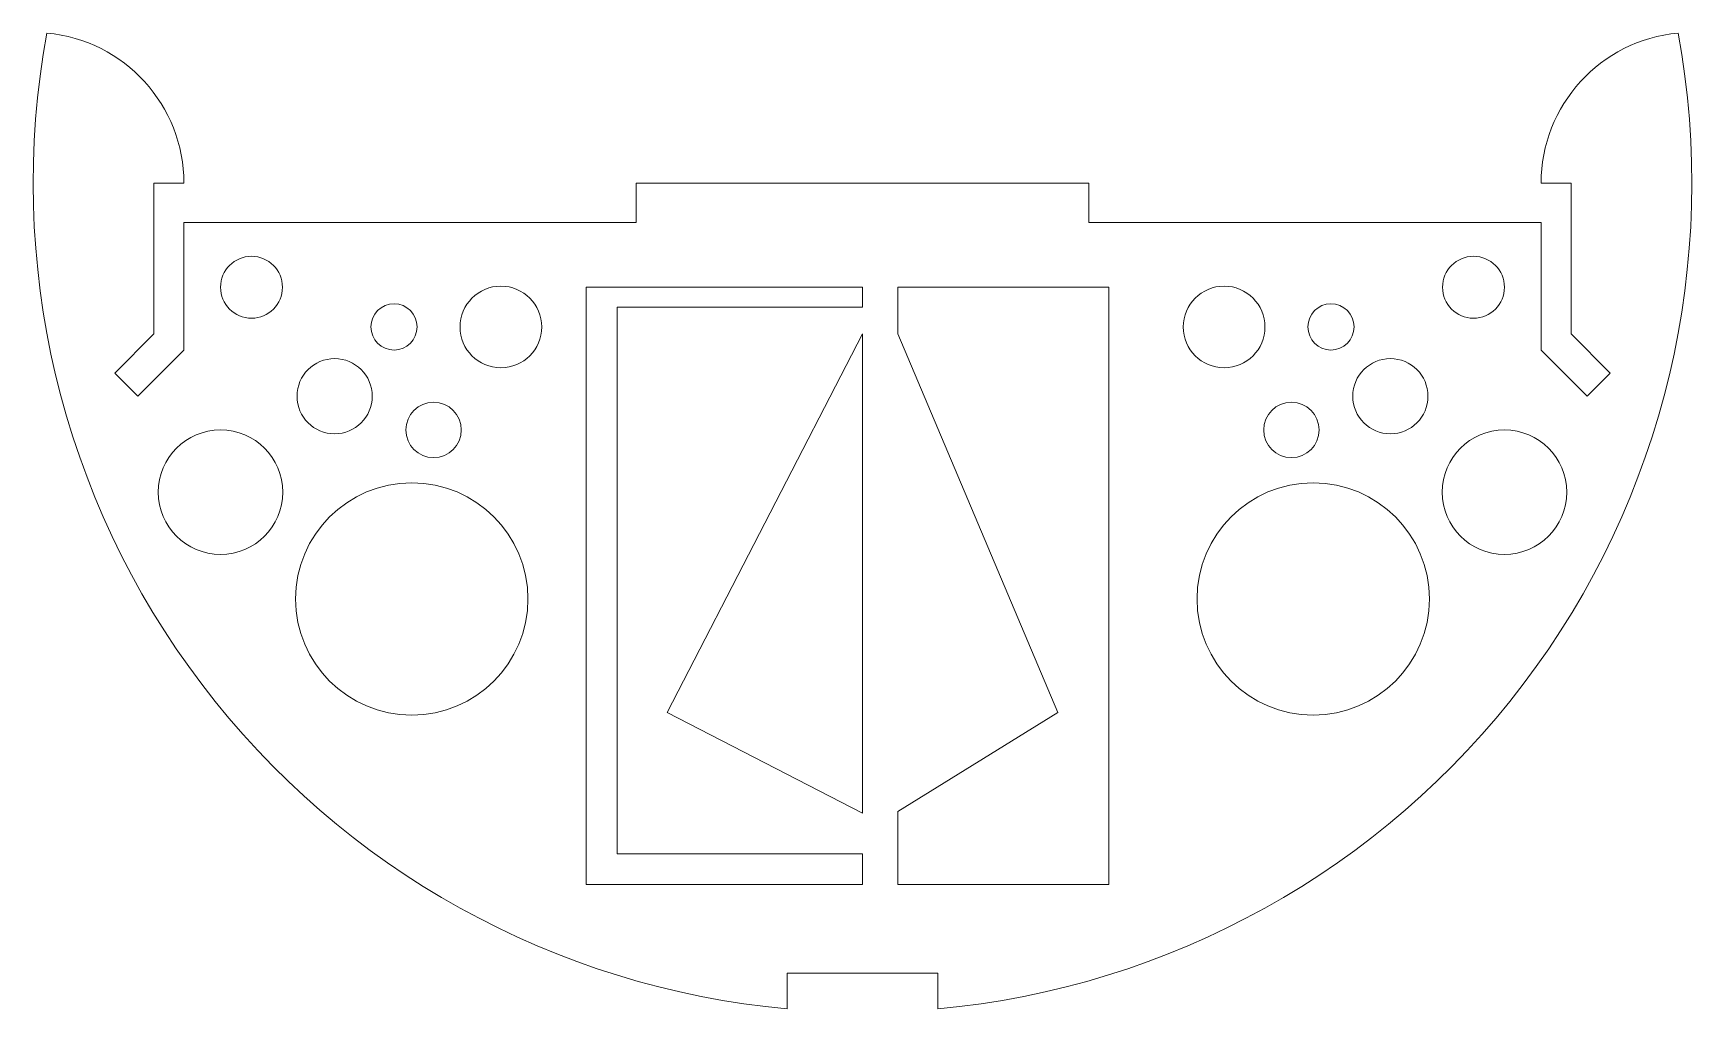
# Model space of a CAD drawing. Header units: inches. Extents: x -2.75 to 2.75, y -2.74 to 0.5.
import ezdxf

# ---------------------------------------------------------------- set-up
doc = ezdxf.new("R2010")
doc.units = ezdxf.units.IN
doc.header["$MEASUREMENT"] = 0

msp = doc.modelspace()

# ---------------------------------------------------------------- linework, layer by layer
at = {"color": 7, "linetype": 'Continuous', "lineweight": 15}
for p, q in [((-2.35, 0), (-2.25, 0)), ((-2.35, -0.5), (-2.35, 0)), ((-0.75, 0), (-0.75, -0.13)), ((0.75, 0), (-0.75, 0)), ((0.75, -0.13), (0.75, 0)), ((2.25, 0), (2.35, 0)), ((2.35, 0), (2.35, -0.5)), ((-2.25, -0.13), (-2.25, -0.5534)), ((-0.75, -0.13), (-2.25, -0.13)), ((2.25, -0.13), (0.75, -0.13)), ((2.25, -0.5534), (2.25, -0.13)), ((0, -0.3449), (-0.9161, -0.3449)), ((-0.9161, -0.3449), (-0.9161, -2.3259)), ((0, -0.4108), (0, -0.3449)), ((0.8173, -0.3449), (0.1168, -0.3449)), ((0.1168, -0.3449), (0.1168, -0.5)), ((0.8173, -2.3259), (0.8173, -0.3449)), ((-0.814, -2.2243), (-0.814, -0.4108)), ((-0.814, -0.4108), (0, -0.4108)), ((-2.4796, -0.6296), (-2.35, -0.5)), ((0, -0.5), (-0.6475, -1.7554)), ((0, -2.0894), (0, -0.5)), ((0.1168, -0.5), (0.6475, -1.7554)), ((2.35, -0.5), (2.4796, -0.6296)), ((-2.25, -0.5534), (-2.4029, -0.7063)), ((2.4029, -0.7063), (2.25, -0.5534)), ((-2.4029, -0.7063), (-2.4796, -0.6296)), ((2.4796, -0.6296), (2.4029, -0.7063)), ((-0.6475, -1.7554), (0, -2.0894)), ((0.6475, -1.7554), (0.1168, -2.0836)), ((0.1168, -2.0836), (0.1168, -2.3259)), ((0, -2.2243), (-0.814, -2.2243)), ((0, -2.3259), (0, -2.2243)), ((-0.9161, -2.3259), (0, -2.3259)), ((0.1168, -2.3259), (0.8173, -2.3259)), ((-0.25, -2.62), (0.25, -2.62)), ((-0.25, -2.7386), (-0.25, -2.62)), ((0.25, -2.62), (0.25, -2.7386))]:
    msp.add_line(p, q, dxfattribs=at)
for centre, radius in [((-2.026, -0.3449), 0.1027), ((2.026, -0.3449), 0.1027), ((-1.1992, -0.4767), 0.1354), ((1.1992, -0.4767), 0.1354), ((-1.5535, -0.4767), 0.0767), ((1.5535, -0.4767), 0.0767), ((-1.7504, -0.7063), 0.1247), ((1.7504, -0.7063), 0.1247), ((-1.4223, -0.8183), 0.0919), ((1.4223, -0.8183), 0.0919), ((-2.1287, -1.0247), 0.2064), ((2.1287, -1.0247), 0.2064), ((-1.4945, -1.379), 0.3852), ((1.4945, -1.379), 0.3852)]:
    msp.add_circle(centre, radius, dxfattribs=at)
for centre, radius, start, end in [((0, 0), 2.75, 169.5682, 264.7841), ((-2.75, 0), 0.5, 0, 84.7841), ((0, 0), 2.75, 275.2159, 10.4318), ((2.75, 0), 0.5, 95.2159, 180)]:
    msp.add_arc(centre, radius, start, end, dxfattribs=at)

doc.saveas('drawing.dxf')
